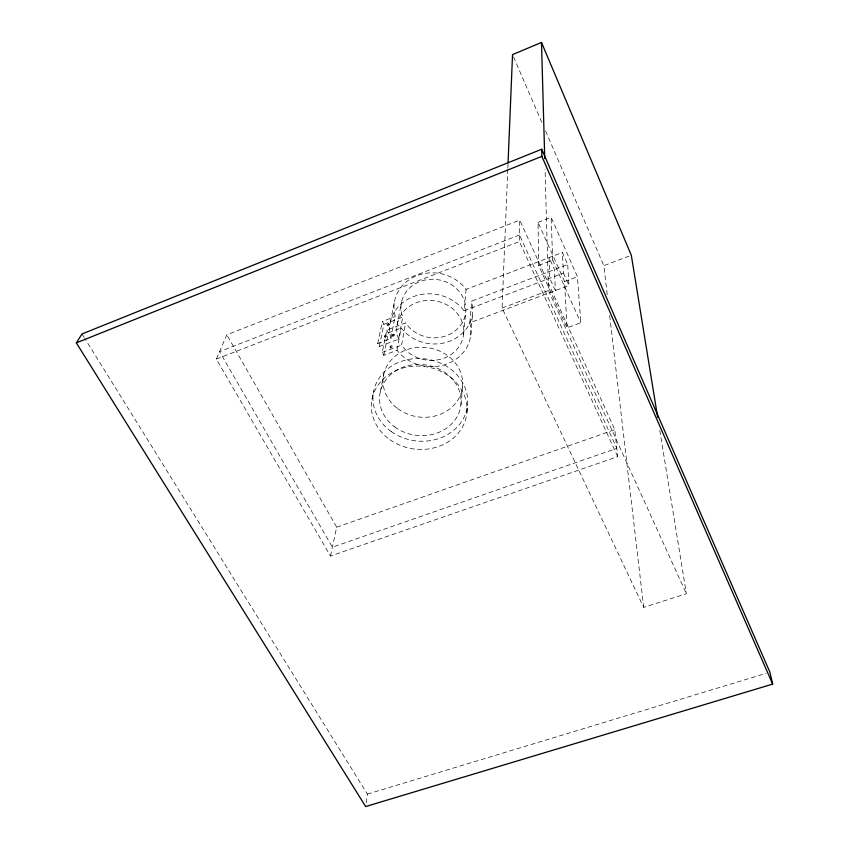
<?xml version="1.0" encoding="UTF-8"?>
<svg xmlns="http://www.w3.org/2000/svg" width="849" height="849" viewBox="0 0 849 849"><rect width="100%" height="100%" fill="white"/><g stroke="black" fill="none" stroke-linecap="round" stroke-linejoin="round"><path stroke-width="0.64" stroke-dasharray="4.25 3.18" d="M617.679 456.645L519.376 241.562L519.747 220.135L226.821 334.793L216.336 359.095L330.463 556.042L617.679 456.645L614.803 429.647L519.747 220.135M659.79 430.369L686.363 593.727L643.691 607.375L502.067 308.06L507.787 169.45M507.84 168.134L508.01 164.175M466.939 412.423L467.587 404.495M470.771 335.047L472.628 313.037M469.837 322.822L471.726 301.098L567.716 264.538L562.367 252.514L466.09 289.413A39.5 35.488 8.2 0 0 417.485 275.437A39.5 35.488 8.2 0 0 395.093 315.743L390.996 338.549L377.699 343.601L379.227 346.53L398.574 339.186L402.681 317.133L401.418 312.719A32.527 29.227 8.2 0 1 439.315 279.915A32.527 29.227 8.2 0 1 461.23 324.36A32.527 29.227 8.2 0 1 408.019 326.112L405.589 322.885L386.847 330.028L382.262 352.377L383.78 355.296L397.024 350.276A40.773 36.348 8.1 0 0 446.67 364.051A40.773 36.348 8.1 0 0 470.038 323.628L469.837 322.822L568.957 285.413L567.716 264.538M460.933 404.814L462.525 386.921M463.618 334.283L465.698 312.294M390.996 338.549L390.752 337.753A40.773 36.348 8.1 0 1 413.813 296.471A40.773 36.348 8.1 0 1 464.01 310.83L466.09 289.413M366.174 802.825L367.394 794.123L84.815 338.443M398.574 339.186L397.268 334.665A33.578 29.927 8.1 0 1 436.344 301.077A33.578 29.927 8.1 0 1 459.022 346.615A33.578 29.927 8.1 0 1 404.103 348.387L401.588 345.076L405.589 322.885M397.024 350.276L401.153 327.969A39.5 35.488 8.2 0 0 449.238 341.383A39.5 35.488 8.2 0 0 471.927 301.894L471.726 301.098M397.088 325.284L401.598 301.756M380.31 391.782L383.78 374.165M390.402 321.877L394.774 300.238M383.78 355.296L388.311 332.872L386.847 330.028M372.021 399.179L373.634 391.368M379.227 346.53L383.907 324.318L382.432 321.453L395.326 316.518M377.699 343.601L382.432 321.453M330.463 556.042L336.692 527.187L226.821 334.793M394.276 334.209C394.254 335.429 390.614 335.578 393.204 334.198C396.568 333.402 393.055 338.454 392.217 335.228M387.271 325.602C387.696 323.872 390.848 324.541 388.205 325.602C384.915 326.101 388.704 321.346 389.362 324.562M538.064 222.417L551.139 217.323L577.426 276.668L580.822 322.737L567.015 327.852L538.659 265.419L538.064 222.417L564.553 281.539L567.015 327.852M216.336 359.095L519.376 241.562M383.907 324.318L402.681 317.133M538.659 265.419L552.688 260.049L551.139 217.323M388.311 332.872L401.153 327.969M464.01 310.83L563.439 273.07L562.367 252.514M607.215 294.571L603.841 265.663L628.929 256.165M564.553 281.539L577.426 276.668M382.262 352.377L401.588 345.076M502.067 308.06L548.465 290.538L545.047 169.131M336.692 527.187L614.803 429.647M367.394 794.123L766.127 673.342M386.475 335.111C384.088 334.219 383.918 338.443 386.263 337C388.057 334.931 385.892 335.737 384.417 336.268M386.974 336.077L384.926 337.244M394.732 335.058L392.716 336.183M392.005 345.84C389.829 344.768 389.245 348.981 391.633 347.75C393.671 345.745 391.347 346.488 389.903 346.901M392.503 346.806L390.402 347.867M386.783 324.636L388.863 323.596M82.024 333.944L84.115 337.318M548.465 290.538L686.363 593.727M552.688 260.049L580.822 322.737M563.439 273.07L568.957 285.413M513.571 57.032L542.437 123.742M545.589 131.022L603.841 265.663M609.667 315.605L643.691 607.375M519.482 234.971L219.562 351.624L332.373 547.191L616.799 448.357L519.482 234.971M555.331 290.56L549.77 278.27L549.133 257.587L554.514 269.568L555.331 290.56M397.703 408.613A39.945 34.936 7.9 0 0 462.206 389.097A39.945 34.936 7.9 0 0 408.666 349.098A39.945 34.936 7.9 0 0 397.703 408.613M394.583 426.814A40.89 35.531 7.8 0 0 460.604 407.021A40.89 35.531 7.8 0 0 405.78 366.29A40.89 35.531 7.8 0 0 394.583 426.814M389.871 439.676A47.969 41.559 7.8 0 0 466.632 415.012A47.969 41.559 7.8 0 0 401.131 368.572A47.969 41.559 7.8 0 0 389.871 439.676M391.283 431.579A47.491 41.261 7.8 0 0 467.268 407.064A47.491 41.261 7.8 0 0 402.447 360.995A47.491 41.261 7.8 0 0 391.283 431.579"/><path stroke-width="1.27" d="M508.063 162.849L512.531 54.601L541.492 42.45L631.316 255.262L657.667 417.305M76.336 342.869L82.024 333.944L541.694 149.233L769.916 672.196L772.664 684.103L365.654 806.55L76.336 342.869L541.853 156.365L541.694 149.233M541.853 156.365L772.664 684.103M541.492 42.45L544.75 158.572"/></g></svg>
